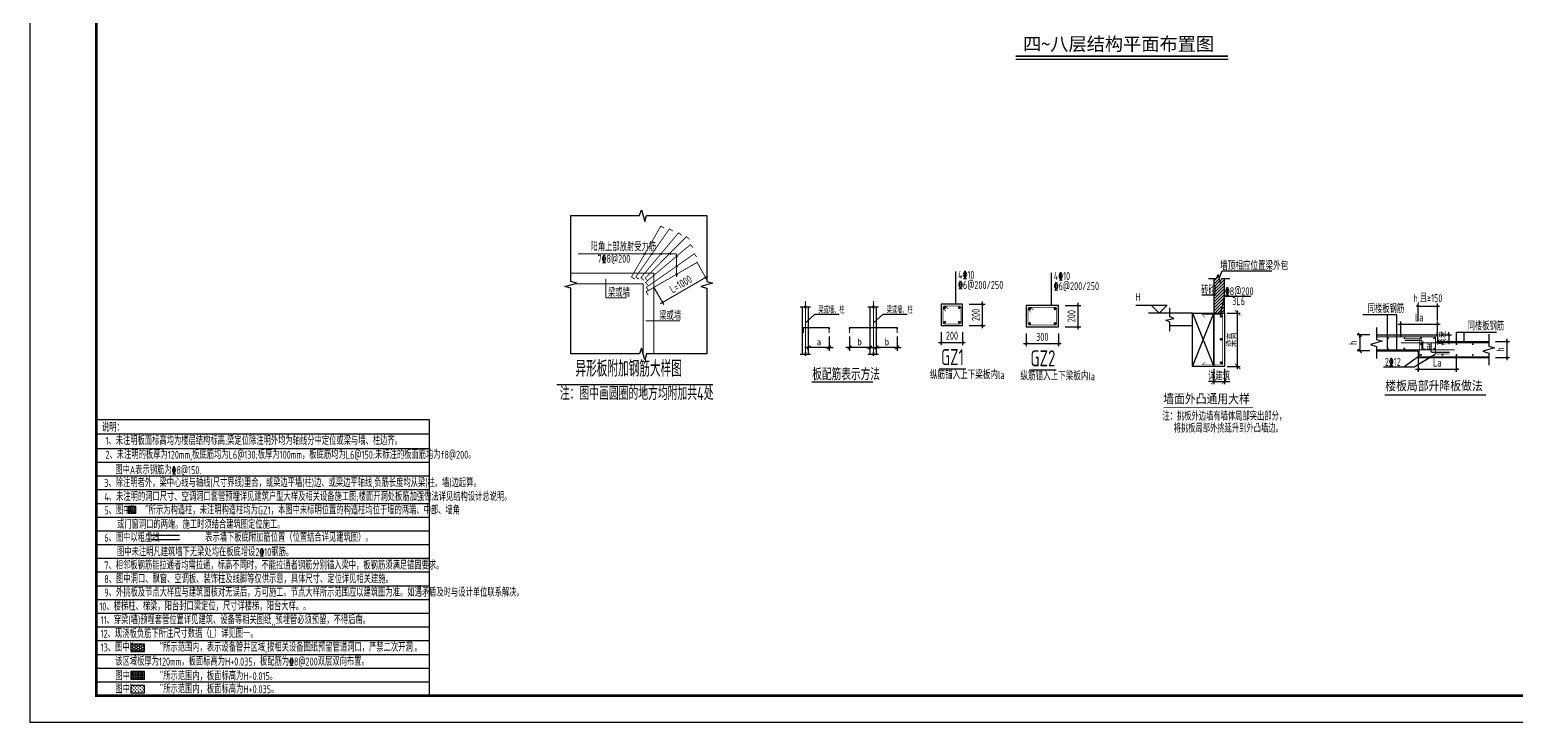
# Model space of a CAD drawing. Extents: x 826826 to 1642106, y -156213 to 399140.
# Drawn here: x 1269219 to 1324944, y 88819 to 114758 of the extents above; entities that cross this region are included whole.
import ezdxf
from ezdxf.enums import TextEntityAlignment as Align

# ---------------------------------------------------------------- set-up
doc = ezdxf.new("R2010")
doc.units = 0
doc.header["$LTSCALE"] = 1000
doc.linetypes.add('DASH', pattern=[0.35, 0.25, -0.1])
doc.linetypes.add('DOTE', pattern=[2.42, 2, -0.2, 0.02, -0.2])
doc.layers.get('0').update_dxf_attribs({"linetype": 'CONTINUOUS'})
doc.layers.get('DEFPOINTS').update_dxf_attribs({"linetype": 'CONTINUOUS'})
for name, color, linetype, lineweight in [('+公共字体', 7, 'CONTINUOUS', 20), ('+图名', 243, 'CONTINUOUS', 20), ('+混凝土墙', 3, 'CONTINUOUS', 20), ('DOTE', 251, 'DOTE', 9), ('Z-详图标注', 3, 'CONTINUOUS', 18), ('查找字符', 1, 'CONTINUOUS', 18)]:
    doc.layers.add(name, color=color, linetype=linetype, lineweight=lineweight)
for name, color, linetype in [('-TK', 7, 'CONTINUOUS'), ('DIM', 2, 'CONTINUOUS'), ('FLOOR_UP_REIN', 13, 'CONTINUOUS'), ('GJ', 5, 'CONTINUOUS'), ('LINK', 6, 'CONTINUOUS'), ('OUTLINE', 2, 'CONTINUOUS'), ('REIN', 6, 'CONTINUOUS'), ('S-B板填充', 251, 'CONTINUOUS'), ('S-DETLCW-LINE1-pdx', 7, 'CONTINUOUS'), ('S-DETLCW-TEXT', 7, 'CONTINUOUS'), ('S-DETLS-HATCH', 251, 'CONTINUOUS'), ('S-DETLS-TEXT', 7, 'CONTINUOUS'), ('S-X详图实线', 4, 'CONTINUOUS'), ('S-X详图标注', 3, 'CONTINUOUS'), ('S-X详图钢筋', 6, 'CONTINUOUS'), ('S-大样-砼线', 7, 'CONTINUOUS'), ('S-引出线', 40, 'CONTINUOUS'), ('S-文字', 7, 'CONTINUOUS'), ('S-板正筋', 2, 'CONTINUOUS'), ('S-构造柱', 212, 'CONTINUOUS'), ('S-表格线', 54, 'CONTINUOUS'), ('S-降板填充', 75, 'CONTINUOUS'), ('TEXT', 2, 'CONTINUOUS'), ('THIN', 7, 'CONTINUOUS'), ('大样线', 40, 'CONTINUOUS'), ('悬梁', 4, 'CONTINUOUS'), ('空调洞口标注', 130, 'CONTINUOUS'), ('说明文字', 7, 'CONTINUOUS')]:
    doc.layers.add(name, color=color, linetype=linetype)
doc.styles.add('-宋体', font='', dxfattribs={"width": 0.7, "height": 300, "bigfont": '宋体.TTF'})
doc.styles.add('10', font='', dxfattribs={"width": 0.7, "height": 300})
doc.styles.add('BW_Rein', font='Tssdeng.shx', dxfattribs={"width": 0.7, "bigfont": 'hztxt.shx'})
doc.styles.add('hzst', font='', dxfattribs={"width": 0.7})
doc.styles.add('TSSD_DIMENSION', font='Tssdeng.shx', dxfattribs={"width": 0.7, "bigfont": 'tssdchn.shx'})
doc.styles.add('TSSD_Label', font='Tssdeng.shx', dxfattribs={"width": 0.7, "bigfont": 'hztxt.shx'})
doc.styles.add('TSSD_Norm', font='Tssdeng.shx', dxfattribs={"bigfont": 'tssdchn.shx'})
doc.styles.add('TSSD_REIN', font='tssdeng.shx', dxfattribs={"width": 0.7, "height": 300, "bigfont": 'tssdchn.shx'})
doc.styles.get('-宋体').set_extended_font_data('SimSun')
doc.styles.get('10').set_extended_font_data('SimSun')
doc.styles.get('hzst').set_extended_font_data('SimSun')
doc.dimstyles.new('25-100', dxfattribs={"dimscale": 100, "dimtxt": 3, "dimasz": 2, "dimexe": 1, "dimexo": 1, "dimgap": 0.5, "dimtad": 1, "dimdec": 0, "dimlfac": 0.25, "dimdsep": 46, "dimtxsty": 'TSSD_REIN', "dimblk1": 'ARCHTICK', "dimblk2": 'ARCHTICK', "dimsah": 1, "dimcen": 2.5, "dimdle": 1, "dimclrd": 256, "dimclre": 256, "dimclrt": 7, "dimadec": 0, "dimazin": 0, "dimtfac": 1, "dimtdec": 0, "dimtix": 1, "dimtmove": 2, "dimatfit": 3, "dimldrblk": 'ARCHTICK', "dimfxl": 0, "dimtolj": 1, "dimtzin": 0, "dimlwd": -1, "dimlwe": -1, "dimarcsym": 0})
doc.dimstyles.new('TSSD_100_100$0', dxfattribs={"dimtxt": 300, "dimasz": 80, "dimexe": 100, "dimexo": 250, "dimgap": 100, "dimtad": 1, "dimdec": 0, "dimzin": 0, "dimdsep": 46, "dimtxsty": 'TSSD_DIMENSION', "dimblk": 'ARCHTICK', "dimcen": 0, "dimdle": 100, "dimclrd": 3, "dimclre": 3, "dimclrt": 7, "dimadec": 0, "dimazin": 0, "dimtfac": 1, "dimtdec": 0, "dimtix": 1, "dimtmove": 2, "dimatfit": 3, "dimldrblk": 'ARCHTICK', "dimfxl": 0, "dimtolj": 1, "dimtzin": 0, "dimarcsym": 0})
doc.dimstyles.new('TSSD_20_100', dxfattribs={"dimtxt": 300, "dimasz": 100, "dimexe": 100, "dimexo": 250, "dimgap": 100, "dimtad": 1, "dimdec": 0, "dimlfac": 0.2, "dimzin": 0, "dimdsep": 46, "dimtxsty": 'TSSD_DIMENSION', "dimblk": 'ARCHTICK', "dimcen": 0, "dimdle": 100, "dimclrt": 7, "dimadec": 0, "dimazin": 0, "dimtfac": 1, "dimtdec": 0, "dimtix": 1, "dimtmove": 2, "dimatfit": 3, "dimldrblk": 'ARCHTICK', "dimfxl": 0, "dimtolj": 1, "dimtzin": 0, "dimarcsym": 0})
doc.dimstyles.new('TSSD_25_100', dxfattribs={"dimtxt": 300, "dimasz": 100, "dimexe": 100, "dimexo": 250, "dimgap": 100, "dimtad": 1, "dimdec": 0, "dimlfac": 0.25, "dimzin": 0, "dimdsep": 46, "dimtxsty": 'TSSD_DIMENSION', "dimblk": 'ARCHTICK', "dimcen": 0, "dimdle": 100, "dimclrt": 7, "dimadec": 0, "dimazin": 0, "dimtfac": 1, "dimtdec": 0, "dimtix": 1, "dimtmove": 2, "dimatfit": 3, "dimldrblk": 'ARCHTICK', "dimfxl": 0, "dimtolj": 1, "dimtzin": 0, "dimarcsym": 0})

# ---------------------------------------------------------------- blocks, each defined once
blk = doc.blocks.new('_DIMX')
blk.add_line((-150, 0), (150, 0))
at = {"const_width": 50}
blk.add_lwpolyline([(-70, -70), (70, 70)], dxfattribs=at)
blk = doc.blocks.new('A$C1DDD5A89')
at = {"color": 6, "const_width": 50}
blk.add_lwpolyline([(439, 25), (2741, 25)], dxfattribs=at)
at = {"layer": 'DOTE', "color": 8, "linetype": 'DOTE'}
for p, q in [((202, 3054), (202, 888)), ((2750, 3054), (2750, 888))]:
    blk.add_line(p, q, dxfattribs=at)
at = {"layer": 'GJ'}
blk.add_point((1858, 2022), dxfattribs=at)
at = {"layer": 'REIN', "color": 1, "const_width": 40}
for points in [[(129, 1860), (129, 2059), (1095, 2059), (1095, 1860)], [(1858, 1860), (1858, 2059), (3643, 2059), (3643, 1860)]]:
    blk.add_lwpolyline(points, dxfattribs=at)
at = {"layer": '大样线'}
for p, q in [((0, 2837), (188, 2837)), ((81, 2837), (81, 1066)), ((188, 2837), (202, 2909)), ((202, 2909), (202, 2778)), ((202, 2778), (217, 2837)), ((217, 2837), (395, 2837)), ((2548, 2837), (2736, 2837)), ((2736, 2837), (2751, 2909)), ((2751, 2909), (2751, 2778)), ((2751, 2778), (2766, 2837)), ((2766, 2837), (2943, 2837)), ((202, 2247), (556, 2571)), ((556, 2571), (1467, 2571)), ((2758, 2247), (3112, 2571)), ((3112, 2571), (4023, 2571)), ((188, 1066), (202, 1138)), ((202, 1138), (202, 1006)), ((2736, 1066), (2751, 1138)), ((2751, 1138), (2751, 1006)), ((0, 1066), (188, 1066)), ((202, 1006), (217, 1066)), ((217, 1066), (395, 1066)), ((2548, 1066), (2736, 1066)), ((2751, 1006), (2766, 1066)), ((2766, 1066), (2943, 1066))]:
    blk.add_line(p, q, dxfattribs=at)
at = {"layer": '大样线', "linetype": 'ByBlock'}
for p, q in [((323, 1066), (323, 2837)), ((2630, 1066), (2630, 2837)), ((2871, 1066), (2871, 2837))]:
    blk.add_line(p, q, dxfattribs=at)
at = {"layer": '大样线', "color": 0, "linetype": 'ByBlock'}
for p in [(323, 2022), (1095, 2022), (2630, 2022), (2871, 2022), (3643, 2022), (202, 1319)]:
    blk.add_point(p, dxfattribs=at)
at = {"layer": '空调洞口标注'}
for p, q in [((1095, 1732), (1095, 1190)), ((1858, 1732), (1858, 1190)), ((3643, 1732), (3643, 1190)), ((1094, 1319), (203, 1319)), ((2629, 1319), (1859, 1319)), ((3642, 1319), (2872, 1319))]:
    blk.add_line(p, q, dxfattribs=at)
blk.add_point((1858, 1319), dxfattribs=at)
at = {"layer": '空调洞口标注', "color": 0, "linetype": 'ByBlock'}
blk.add_point((2871, 1319), dxfattribs=at)
at = {"layer": '空调洞口标注', "xscale": 0.9649999998509884, "yscale": 0.9649999998509884, "zscale": 0.965, "rotation": 180}
for p in [(323, 1319), (1858, 1319)]:
    blk.add_blockref('_DIMX', p, dxfattribs=at)
at = {"layer": '空调洞口标注', "xscale": 0.9649999998509884, "yscale": 0.9649999998509884, "zscale": 0.965}
for p in [(1095, 1319), (2630, 1319), (2872, 1319), (3643, 1319)]:
    blk.add_blockref('_DIMX', p, dxfattribs=at)
at = {"layer": '空调洞口标注', "style": '10'}
for s, p in [('a', (709, 1523)), ('b', (2231, 1523)), ('b', (3257, 1523))]:
    blk.add_text(s, height=250, dxfattribs=at).set_placement(p, align=Align.MIDDLE_CENTER)
at = {"layer": '说明文字'}
for s, height, style, width, p in [('梁或墙、柱', 250, 'TSSD_REIN', 0.6, (693, 2596)), ('梁或墙、柱', 250, 'TSSD_REIN', 0.6, (3249, 2596)), ('板配筋表示方法', 450, 'TSSD_DIMENSION', 0.7, (459, 91))]:
    blk.add_text(s, height=height, dxfattribs=dict(at, style=style, width=width)).set_placement(p)
blk = doc.blocks.new('_ArchTick')
at = {"color": 0, "linetype": 'ByBlock', "const_width": 0.15}
blk.add_lwpolyline([(-0.5, -0.5), (0.5, 0.5)], dxfattribs=at)
blk = doc.blocks.new('*D24')
at = {"layer": 'DEFPOINTS', "color": 0}
for p in [(15039, 226788), (15039, 226538), (15580, 226538)]:
    blk.add_point(p, dxfattribs=at)
at = {"layer": 'S-X详图标注', "color": 0, "lineweight": -2}
for p, q in [((15580, 226788), (15580, 226888)), ((15289, 226788), (15680, 226788)), ((15289, 226538), (15680, 226538)), ((15580, 226788), (15580, 226538)), ((15580, 226538), (15580, 226438))]:
    blk.add_line(p, q, dxfattribs=at)
at = {"layer": 'S-X详图标注', "color": 0, "lineweight": -2, "xscale": 100, "yscale": 100, "zscale": 100}
for p, rotation in [((15580, 226788), 270), ((15580, 226538), 90)]:
    blk.add_blockref('_ArchTick', p, dxfattribs=dict(at, rotation=rotation))
at = {"layer": 'S-X详图标注', "color": 7, "insert": (15330, 226663), "char_height": 300, "attachment_point": 5, "rotation": 90, "style": 'TSSD_DIMENSION'}
blk.add_mtext('\\A1;高差', dxfattribs=at)
blk = doc.blocks.new('ArchTick')
at = {"color": 0, "linetype": 'ByBlock', "lineweight": -2, "const_width": 0.075}
blk.add_lwpolyline([(-0.25, -0.25), (0.25, 0.25)], dxfattribs=at)
blk = doc.blocks.new('_tsdbk')
blk.add_line((-1, 0), (0, 0))
at = {"const_width": 0.5}
blk.add_lwpolyline([(-0.7, -0.7), (0.7, 0.7)], dxfattribs=at)
blk = doc.blocks.new('*D25')
at = {"layer": 'DEFPOINTS', "color": 0}
for p in [(12868, 226788), (12244, 226188), (12868, 226188)]:
    blk.add_point(p, dxfattribs=at)
at = {"layer": 'S-X详图标注', "color": 0, "lineweight": -2}
for p, q in [((12618, 226788), (12144, 226788)), ((12244, 226688), (12244, 226288)), ((12618, 226188), (12144, 226188))]:
    blk.add_line(p, q, dxfattribs=at)
at = {"layer": 'S-X详图标注', "color": 0, "lineweight": -2, "xscale": 100, "yscale": 100, "zscale": 100}
for p, rotation in [((12244, 226788), 90), ((12244, 226188), 270)]:
    blk.add_blockref('_tsdbk', p, dxfattribs=dict(at, rotation=rotation))
at = {"layer": 'S-X详图标注', "color": 7, "insert": (11994, 226488), "char_height": 300, "attachment_point": 5, "rotation": 90, "style": 'TSSD_DIMENSION'}
blk.add_mtext('\\A1;h', dxfattribs=at)
blk = doc.blocks.new('*D26')
at = {"layer": 'DEFPOINTS', "color": 0}
for p in [(17083, 226538), (17083, 225938), (17763, 225938)]:
    blk.add_point(p, dxfattribs=at)
at = {"layer": 'S-X详图标注', "color": 0, "lineweight": -2}
for p, q in [((17333, 226538), (17863, 226538)), ((17763, 226638), (17763, 225838)), ((17333, 225938), (17863, 225938))]:
    blk.add_line(p, q, dxfattribs=at)
at = {"layer": 'S-X详图标注', "color": 0, "lineweight": -2, "xscale": 100, "yscale": 100, "zscale": 100}
for p, rotation in [((17763, 226538), 90), ((17763, 225938), 270)]:
    blk.add_blockref('_ArchTick', p, dxfattribs=dict(at, rotation=rotation))
at = {"layer": 'S-X详图标注', "color": 7, "insert": (17513, 226238), "char_height": 300, "attachment_point": 5, "rotation": 90, "style": 'TSSD_DIMENSION'}
blk.add_mtext('\\A1;h', dxfattribs=at)
blk = doc.blocks.new('*D27')
at = {"layer": 'DEFPOINTS', "color": 0}
for p in [(15159, 227867), (14439, 227080), (15159, 227080)]:
    blk.add_point(p, dxfattribs=at)
at = {"layer": 'S-X详图标注', "color": 3, "lineweight": -2}
for p, q in [((14439, 227330), (14439, 227967)), ((15159, 227330), (15159, 227967)), ((14439, 227867), (14359, 227867)), ((14439, 227867), (15159, 227867)), ((15159, 227867), (15239, 227867))]:
    blk.add_line(p, q, dxfattribs=at)
at = {"layer": 'S-X详图标注', "color": 3, "lineweight": -2, "xscale": 80, "yscale": 80, "zscale": 80}
blk.add_blockref('_ArchTick', (14439, 227867), dxfattribs=at)
at = {"layer": 'S-X详图标注', "color": 3, "lineweight": -2, "xscale": 80, "yscale": 80, "zscale": 80, "rotation": 180}
blk.add_blockref('_ArchTick', (15159, 227867), dxfattribs=at)
at = {"layer": 'S-X详图标注', "color": 7, "insert": (14799, 228128), "char_height": 300, "attachment_point": 5, "style": 'TSSD_DIMENSION'}
blk.add_mtext('\\A1;h,且≥150', dxfattribs=at)
blk = doc.blocks.new('*D28')
at = {"layer": 'DEFPOINTS', "color": 0}
for p in [(15159, 227192), (13789, 226489), (15159, 226489)]:
    blk.add_point(p, dxfattribs=at)
at = {"layer": 'S-X详图标注', "color": 0, "lineweight": -2}
for p, q in [((13689, 227192), (15259, 227192)), ((13789, 226739), (13789, 227292)), ((15159, 226739), (15159, 227292))]:
    blk.add_line(p, q, dxfattribs=at)
at = {"layer": 'S-X详图标注', "color": 0, "lineweight": -2, "xscale": 100, "yscale": 100, "zscale": 100, "rotation": 180}
blk.add_blockref('_ArchTick', (13789, 227192), dxfattribs=at)
at = {"layer": 'S-X详图标注', "color": 0, "lineweight": -2, "xscale": 100, "yscale": 100, "zscale": 100}
blk.add_blockref('_ArchTick', (15159, 227192), dxfattribs=at)
at = {"layer": 'S-X详图标注', "color": 7, "insert": (14474, 227442), "char_height": 300, "attachment_point": 5, "style": 'TSSD_DIMENSION'}
blk.add_mtext('\\A1;La', dxfattribs=at)
blk = doc.blocks.new('*D29')
at = {"layer": 'DEFPOINTS', "color": 0}
for p in [(15861, 226306), (14439, 226188), (15861, 225502)]:
    blk.add_point(p, dxfattribs=at)
at = {"layer": 'S-X详图标注', "color": 0, "lineweight": -2}
for p, q in [((14439, 225938), (14439, 225402)), ((15861, 226056), (15861, 225402)), ((14339, 225502), (15961, 225502))]:
    blk.add_line(p, q, dxfattribs=at)
at = {"layer": 'S-X详图标注', "color": 0, "lineweight": -2, "xscale": 100, "yscale": 100, "zscale": 100, "rotation": 180}
blk.add_blockref('_ArchTick', (14439, 225502), dxfattribs=at)
at = {"layer": 'S-X详图标注', "color": 0, "lineweight": -2, "xscale": 100, "yscale": 100, "zscale": 100}
blk.add_blockref('_ArchTick', (15861, 225502), dxfattribs=at)
at = {"layer": 'S-X详图标注', "color": 7, "insert": (15150, 225752), "char_height": 300, "attachment_point": 5, "style": 'TSSD_DIMENSION'}
blk.add_mtext('\\A1;La', dxfattribs=at)
blk = doc.blocks.new('*D31')
at = {"layer": 'DEFPOINTS', "color": 0}
for p in [(30394, 226071), (30794, 226071), (30794, 225492)]:
    blk.add_point(p, dxfattribs=at)
at = {"layer": 'S-X详图标注'}
for p, q in [((30394, 225971), (30394, 225392)), ((30794, 225971), (30794, 225392)), ((30394, 225492), (30194, 225492)), ((30394, 225492), (30794, 225492)), ((30794, 225492), (30994, 225492))]:
    blk.add_line(p, q, dxfattribs=at)
at = {"layer": 'S-X详图标注', "xscale": 200, "yscale": 200, "zscale": 200}
blk.add_blockref('_ArchTick', (30394, 225492), dxfattribs=at)
at = {"layer": 'S-X详图标注', "xscale": 200, "yscale": 200, "zscale": 200, "rotation": 180}
blk.add_blockref('_ArchTick', (30794, 225492), dxfattribs=at)
at = {"layer": 'S-X详图标注', "color": 7, "insert": (30594, 225692), "char_height": 300, "attachment_point": 5, "style": 'TSSD_REIN'}
blk.add_mtext('\\A1;详建筑', dxfattribs=at)
blk = doc.blocks.new('*D32')
at = {"layer": 'DEFPOINTS', "color": 0}
for p in [(30794, 228060), (31291, 228060), (30794, 226060)]:
    blk.add_point(p, dxfattribs=at)
at = {"layer": 'S-X详图标注'}
for p, q in [((30894, 228060), (31391, 228060)), ((31291, 225960), (31291, 228160)), ((30894, 226060), (31391, 226060))]:
    blk.add_line(p, q, dxfattribs=at)
at = {"layer": 'S-X详图标注', "xscale": 200, "yscale": 200, "zscale": 200}
for p, rotation in [((31291, 228060), 90), ((31291, 226060), 270)]:
    blk.add_blockref('_ArchTick', p, dxfattribs=dict(at, rotation=rotation))
at = {"layer": 'S-X详图标注', "color": 7, "insert": (31091, 227060), "char_height": 300, "attachment_point": 5, "rotation": 90, "style": 'TSSD_REIN'}
blk.add_mtext('\\A1;梁高', dxfattribs=at)
blk = doc.blocks.new('*D853')
at = {"layer": 'DEFPOINTS', "color": 0}
for p in [(1304191, 104476), (1304933, 104476), (1304191, 103676)]:
    blk.add_point(p, dxfattribs=at)
at = {"layer": 'DIM', "color": 0, "lineweight": -2}
for p, q in [((1304441, 104476), (1305033, 104476)), ((1304933, 103576), (1304933, 104576)), ((1304441, 103676), (1305033, 103676))]:
    blk.add_line(p, q, dxfattribs=at)
at = {"layer": 'DIM', "color": 0, "lineweight": -2, "xscale": 100, "yscale": 100, "zscale": 100}
for p, rotation in [((1304933, 104476), 90), ((1304933, 103676), 270)]:
    blk.add_blockref('_ArchTick', p, dxfattribs=dict(at, rotation=rotation))
at = {"layer": 'DIM', "color": 7, "insert": (1304683, 104076), "char_height": 300, "attachment_point": 5, "rotation": 90, "style": 'TSSD_DIMENSION'}
blk.add_mtext('\\A1;200', dxfattribs=at)
blk = doc.blocks.new('*D854')
at = {"layer": 'DEFPOINTS', "color": 0}
for p in [(1303391, 103676), (1304191, 103676), (1304191, 103049)]:
    blk.add_point(p, dxfattribs=at)
at = {"layer": 'DIM', "color": 0, "lineweight": -2}
for p, q in [((1303391, 103426), (1303391, 102949)), ((1304191, 103426), (1304191, 102949)), ((1303291, 103049), (1304291, 103049))]:
    blk.add_line(p, q, dxfattribs=at)
at = {"layer": 'DIM', "color": 0, "lineweight": -2, "xscale": 100, "yscale": 100, "zscale": 100, "rotation": 180}
blk.add_blockref('_ArchTick', (1303391, 103049), dxfattribs=at)
at = {"layer": 'DIM', "color": 0, "lineweight": -2, "xscale": 100, "yscale": 100, "zscale": 100}
blk.add_blockref('_ArchTick', (1304191, 103049), dxfattribs=at)
at = {"layer": 'DIM', "color": 7, "insert": (1303791, 103299), "char_height": 300, "attachment_point": 5, "style": 'TSSD_DIMENSION'}
blk.add_mtext('\\A1;200', dxfattribs=at)
blk = doc.blocks.new('*D2472')
at = {"layer": 'DEFPOINTS', "color": 0}
for p in [(5060, 9464), (3444, 8530), (5522, 8664)]:
    blk.add_point(p, dxfattribs=at)
at = {"layer": 'DIM', "color": 3, "lineweight": -2}
for p, q in [((5185, 9247), (5572, 8577)), ((3819, 7680), (5609, 8714)), ((3569, 8314), (3956, 7644))]:
    blk.add_line(p, q, dxfattribs=at)
at = {"layer": 'DIM', "color": 3, "lineweight": -2, "xscale": 80, "yscale": 80, "zscale": 80}
for p, rotation in [((5522, 8664), 29.99999999994698), ((3906, 7730), 209.999999999947)]:
    blk.add_blockref('_ArchTick', p, dxfattribs=dict(at, rotation=rotation))
at = {"layer": 'DIM', "color": 7, "insert": (4589, 8413), "char_height": 300, "attachment_point": 5, "rotation": 30, "style": 'TSSD_DIMENSION'}
blk.add_mtext('\\A1;L=1000', dxfattribs=at)
blk = doc.blocks.new('*D1116')
at = {"layer": 'DEFPOINTS', "color": 0}
for p in [(1307778, 104430), (1308520, 104430), (1307778, 103630)]:
    blk.add_point(p, dxfattribs=at)
at = {"layer": 'DIM', "color": 0, "lineweight": -2}
for p, q in [((1308028, 104430), (1308620, 104430)), ((1308520, 103530), (1308520, 104530)), ((1308028, 103630), (1308620, 103630))]:
    blk.add_line(p, q, dxfattribs=at)
at = {"layer": 'DIM', "color": 0, "lineweight": -2, "xscale": 100, "yscale": 100, "zscale": 100}
for p, rotation in [((1308520, 104430), 90), ((1308520, 103630), 270)]:
    blk.add_blockref('_ArchTick', p, dxfattribs=dict(at, rotation=rotation))
at = {"layer": 'DIM', "color": 7, "insert": (1308270, 104030), "char_height": 300, "attachment_point": 5, "rotation": 90, "style": 'TSSD_DIMENSION'}
blk.add_mtext('\\A1;200', dxfattribs=at)
blk = doc.blocks.new('*D1117')
at = {"layer": 'DEFPOINTS', "color": 0}
for p in [(1306578, 103630), (1307778, 103630), (1307778, 103003)]:
    blk.add_point(p, dxfattribs=at)
at = {"layer": 'DIM', "color": 0, "lineweight": -2}
for p, q in [((1306578, 103380), (1306578, 102903)), ((1307778, 103380), (1307778, 102903)), ((1306478, 103003), (1307878, 103003))]:
    blk.add_line(p, q, dxfattribs=at)
at = {"layer": 'DIM', "color": 0, "lineweight": -2, "xscale": 100, "yscale": 100, "zscale": 100, "rotation": 180}
blk.add_blockref('_ArchTick', (1306578, 103003), dxfattribs=at)
at = {"layer": 'DIM', "color": 0, "lineweight": -2, "xscale": 100, "yscale": 100, "zscale": 100}
blk.add_blockref('_ArchTick', (1307778, 103003), dxfattribs=at)
at = {"layer": 'DIM', "color": 7, "insert": (1307178, 103253), "char_height": 300, "attachment_point": 5, "style": 'TSSD_DIMENSION'}
blk.add_mtext('\\A1;300', dxfattribs=at)
blk = doc.blocks.new('A1')
blk.add_lwpolyline([(0, 59400), (0, 0), (84100, 0), (84100, 59400)], close=True)
at = {"const_width": 100}
blk.add_lwpolyline([(2500, 58400), (2500, 1000), (83100, 1000), (83100, 58400)], close=True, dxfattribs=at)
blk = doc.blocks.new('20210306.16463091')
at = {"layer": 'S-DETLS-TEXT', "const_width": 50}
blk.add_lwpolyline([(1330.2, 0), (5133.9, 0)], dxfattribs=at)
at = {"layer": 'S-X详图实线', "linetype": 'ByBlock'}
for points in [[(1023.9, 2251.8), (3314.8, 2251.8), (3314.8, 2001.8), (5238.7, 2001.8)], [(1023.9, 1651.8), (2594.8, 1651.8), (2594.8, 1401.8), (5238.7, 1401.8)]]:
    blk.add_lwpolyline(points, dxfattribs=at)
at = {"layer": 'S-X详图标注', "linetype": 'ByBlock'}
for points in [[(1786.5, 1689.3), (1786.5, 2997.1), (520.6, 2997.1)], [(1442.5, 1753.1), (1442.5, 2997.1), (676.7, 2997.1)], [(4027.7, 1919.3), (4027.7, 2357.9), (5495.2, 2357.9)], [(4310.8, 1952.4), (4310.8, 2357.9), (5529.3, 2357.9)], [(3208.2, 1502.9), (2435.2, 1044.4), (1285.7, 1044.4)], [(2696.3, 1501.8), (2050.4, 1044.4)]]:
    blk.add_lwpolyline(points, dxfattribs=at)
at = {"layer": 'S-X详图标注'}
for points in [[(2094.8, 2053), (2684.6, 2053, -0.4142136), (2734.6, 2003), (2734.6, 1689.3)], [(3059.9, 1964.4), (3059.9, 1656.2, 0.4142136), (3109.9, 1606.2), (3763.5, 1606.2)]]:
    blk.add_lwpolyline(points, format="xyb", dxfattribs=at)
at = {"layer": 'S-X详图钢筋', "linetype": 'ByBlock', "const_width": 30}
for points in [[(1023.9, 2178.2), (3241, 2178.2), (3241, 1531.8), (3756, 1531.8)], [(1023.9, 1689.3), (3962.9, 1689.3)], [(1944.7, 1952.4), (5238.7, 1952.4)], [(5238.7, 1451), (2646.3, 1451), (2646.3, 2110.6), (2118.4, 2110.6)]]:
    blk.add_lwpolyline(points, dxfattribs=at)
at = {"layer": 'S-X详图钢筋', "const_width": 35}
for points in [[(1435.6, 1739.2, 1), (1470.6, 1739.2, 1)], [(1441.9, 2125.6, 1), (1476.9, 2125.6, 1)], [(2055.9, 1741.1, 1), (2090.9, 1741.1, 1)], [(2062.1, 2127.5, 1), (2097.1, 2127.5, 1)], [(2679.7, 2127.5, 1), (2714.7, 2127.5, 1)], [(2680.4, 1901.9, 1), (2715.4, 1901.9, 1)], [(3171.7, 2126, 1), (3206.7, 2126, 1)], [(3173.8, 1739.3, 1), (3208.8, 1739.3, 1)], [(3488, 1901.8, 1), (3523, 1901.8, 1)], [(4010.2, 1901.8, 1), (4045.2, 1901.8, 1)], [(4621.3, 1901.8, 1), (4656.3, 1901.8, 1)], [(2680.7, 1501.8, 1), (2715.7, 1501.8, 1)], [(3173.2, 1502.9, 1), (3208.2, 1502.9, 1)], [(3488.2, 1500.8, 1), (3523.2, 1500.8, 1)], [(4010.4, 1500.8, 1), (4045.4, 1500.8, 1)], [(4621.5, 1500.8, 1), (4656.5, 1500.8, 1)]]:
    blk.add_lwpolyline(points, format="xyb", close=True, dxfattribs=at)
at = {"layer": 'THIN'}
for points in [[(1023.9, 2531.8), (1023.9, 2081.8), (1243.9, 2011.8), (803.9, 1891.8), (1023.9, 1821.8), (1023.9, 1371.8)], [(5238.7, 2281.8), (5238.7, 1831.8), (5458.7, 1761.8), (5018.7, 1641.8), (5238.7, 1571.8), (5238.7, 1121.8)]]:
    blk.add_lwpolyline(points, dxfattribs=at)
at = {"layer": 'S-DETLCW-TEXT', "style": 'hzst', "width": 0.85}
blk.add_text('楼板局部升降板做法', height=350, dxfattribs=at).set_placement((1357.9, 173.9))
at = {"layer": 'S-X详图标注', "color": 7, "insert": (2898.8, 1855.6), "char_height": 300, "attachment_point": 5, "style": 'TSSD_REIN'}
blk.add_mtext('\\A1;La', dxfattribs=at)
at = {"layer": 'TEXT', "style": 'TSSD_REIN', "width": 0.7}
for s, p in [('同楼板钢筋', (700.4, 3072.4)), ('同楼板钢筋', (4446.4, 2423.2)), ('2%%13212', (1341.1, 1090.9))]:
    blk.add_text(s, height=300, dxfattribs=at).set_placement(p)
at = {"layer": 'S-X详图标注'}
dim = blk.add_linear_dim(base=(3314.8, 3330), p1=(2594.8, 2543.3), p2=(3314.8, 2543.3), text='h,且≥150', dimstyle='TSSD_100_100$0', dxfattribs=at)
dim.commit()
dim.dimension.update_dxf_attribs({"geometry": '*D27', "text_midpoint": (2954.8, 3591.5), "insert": (-11844.2, -224536.6)})
for base, p1, p2, override, picture, middle in [((3314.8, 2655.7), (1944.7, 1952.4), (3314.8, 1952.4), {"dimasz": 100, "dimblk1": 'ArchTick', "dimblk2": 'ArchTick', "dimclrd": 0, "dimclre": 0}, '*D28', (2629.7, 2905.7)), ((4016.4, 965.4), (2594.8, 1651.8), (4016.4, 1769), {"dimtxt": 300, "dimasz": 100, "dimblk1": 'ArchTick', "dimblk2": 'ArchTick', "dimclrd": 0, "dimclre": 0}, '*D29', (3305.6, 1215.4))]:
    dim = blk.add_linear_dim(base=base, p1=p1, p2=p2, text='La', dimstyle='TSSD_100_100$0', override=override, dxfattribs=at)
    dim.commit()
    dim.dimension.update_dxf_attribs({"geometry": picture, "text_midpoint": middle, "insert": (-11844.2, -224536.6)})
dim = blk.add_linear_dim(base=(400, 1651.8), p1=(1023.9, 2251.8), p2=(1023.9, 1651.8), angle=90, text='h', dimstyle='TSSD_20_100', dxfattribs=at)
dim.commit()
dim.dimension.update_dxf_attribs({"geometry": '*D25', "text_midpoint": (150, 1951.8), "insert": (-11844.2, -224536.6)})
for base, p1, p2, text, picture, middle in [((3735.8, 2001.8), (3194.8, 2251.8), (3194.8, 2001.8), '高差', '*D24', (3485.8, 2126.8)), ((5919.1, 1401.8), (5238.7, 2001.8), (5238.7, 1401.8), 'h', '*D26', (5669.1, 1701.8))]:
    dim = blk.add_linear_dim(base=base, p1=p1, p2=p2, angle=90, text=text, dimstyle='TSSD_100_100$0', override={"dimtxt": 300, "dimasz": 100, "dimblk1": 'ArchTick', "dimblk2": 'ArchTick', "dimclrd": 0, "dimclre": 0}, dxfattribs=at)
    dim.commit()
    dim.dimension.update_dxf_attribs({"geometry": picture, "text_midpoint": middle, "insert": (-11844.2, -224536.6)})
blk = doc.blocks.new('20210306.16465652')
at = {"layer": 'S-DETLS-HATCH'}
h = blk.add_hatch(dxfattribs=at)
h.set_pattern_fill('ANSI31', color=256, scale=25)
h.set_pattern_definition([(45, (-250051.66, 573697.02), (-56.126601, 56.126601), [])])
h.paths.add_polyline_path([(3315.4, 5761.9), (3215.4, 5761.9), (3145.4, 5611.9), (3085.4, 5911.9), (3015.4, 5761.9), (2915.4, 5761.9), (2915.4, 4472.4), (3315.4, 4472.4)])
at = {"layer": 'S-DETLCW-LINE1-pdx'}
for points in [[(2715.4, 5761.9), (3015.4, 5761.9), (3085.4, 5911.9), (3145.4, 5611.9), (3215.4, 5761.9), (3515.4, 5761.9)], [(1268.2, 3792.4), (1268.2, 4132.4), (1118.2, 4202.4), (1418.2, 4262.4), (1268.2, 4332.4), (1268.2, 4672.4)]]:
    blk.add_lwpolyline(points, dxfattribs=at)
at = {"layer": 'S-DETLCW-TEXT', "const_width": 30}
blk.add_lwpolyline([(4388.8, 937.6), (1041.9, 937.6)], dxfattribs=at)
at = {"layer": 'S-DETLS-TEXT'}
blk.add_line((3009.8, 5139.7), (2467.6, 5139.7), dxfattribs=at)
for points in [[(3115.4, 5761.9), (3233, 6051.8), (5095.2, 6051.8)], [(3165.2, 4412.4), (3315.4, 5101.5), (4302.7, 5101.5)]]:
    blk.add_lwpolyline(points, dxfattribs=at)
at = {"layer": 'S-X详图实线'}
for p, q in [((2115.4, 4472.4), (1268.2, 4472.4)), ((2115.4, 4472.4), (2915.4, 2472.4)), ((2115.4, 2472.4), (2915.4, 4472.4)), ((2115.4, 3992.4), (1268.2, 3992.4))]:
    blk.add_line(p, q, dxfattribs=at)
blk.add_lwpolyline([(2915.4, 5761.9), (2915.4, 4472.4), (3315.4, 4472.4), (3315.4, 5761.9)], dxfattribs=at)
for points in [[(2115.4, 4472.4), (2915.4, 4472.4), (2915.4, 2472.4), (2115.4, 2472.4)], [(2915.4, 4472.4), (3315.4, 4472.4), (3315.4, 2472.4), (2915.4, 2472.4)]]:
    blk.add_lwpolyline(points, close=True, dxfattribs=at)
at = {"layer": 'S-X详图标注'}
blk.add_line((1268.2, 4472.4), (468.4, 4472.4), dxfattribs=at)
blk.add_lwpolyline([(0, 4772.4), (1168.3, 4772.4), (868.3, 4472.4), (568.3, 4772.4)], dxfattribs=at)
at = {"layer": 'S-X详图钢筋', "const_width": 20}
blk.add_lwpolyline([(2592.4, 4306.3), (2486.4, 4412.4), (3255.4, 4412.4), (3255.4, 2532.4), (2486.4, 2532.4), (2592.4, 2638.4)], dxfattribs=at)
at = {"layer": 'S-X详图钢筋', "const_width": 50}
for points in [[(3168.1, 4350.3, 1), (3218.1, 4350.3, 1)], [(3168.1, 3488.9, 1), (3218.1, 3488.9, 1)], [(3168.1, 2609.8, 1), (3218.1, 2609.8, 1)]]:
    blk.add_lwpolyline(points, format="xyb", close=True, dxfattribs=at)
at = {"layer": 'S-DETLCW-TEXT', "style": 'hzst', "width": 0.85}
blk.add_text('墙面外凸通用大样', height=350, dxfattribs=at).set_placement((1025.4, 1088.1))
at = {"layer": 'S-DETLS-TEXT', "width": 0.7}
for s, style, p in [('墙顶相应位置梁外包', 'BW_Rein', (3158.9, 6088.4)), ('砖砌', 'BW_Rein', (2442.3, 5176.3)), ('%%1328@200', 'BW_Rein', (3336.9, 5138.1)), ('3L6', 'BW_Rein', (3608.6, 4766)), ('注：挑板外边墙有墙体局部突出部分，', 'TSSD_REIN', (991.5, 450)), ('将挑板局部外挑延升到外凸墙边。', 'TSSD_REIN', (1414.1, 0))]:
    blk.add_text(s, height=300, dxfattribs=dict(at, style=style)).set_placement(p)
at = {"layer": 'S-DETLS-TEXT', "style": 'TSSD_REIN', "width": 0.75}
blk.add_text('H', height=300, dxfattribs=at).set_placement((181.3, 4832.5), align=Align.BOTTOM_RIGHT)
at = {"layer": 'S-X详图标注'}
for p1, p2, distance, text, picture, middle in [((3315.4, 2472.4), (3315.4, 4472.4), -496.7, '梁高', '*D32', (3612.1, 3472.4)), ((2915.4, 2483.6), (3315.4, 2483.6), -579.2, '详建筑', '*D31', (3115.4, 2104.4))]:
    dim = blk.add_aligned_dim(p1=p1, p2=p2, distance=distance, text=text, dimstyle='25-100', dxfattribs=at)
    dim.commit()
    dim.dimension.update_dxf_attribs({"geometry": picture, "text_midpoint": middle, "insert": (-27478.5, -223587.5)})
blk = doc.blocks.new('A$C3D802B83')
at = {"layer": '+公共字体', "linetype": 'Continuous'}
for p, q in [((744, 9550.9), (4432.1, 9550.9)), ((4432.1, 8687.9), (4432.1, 9550.9)), ((1781.2, 8604.3), (1781.2, 7908.1)), ((1781.2, 7900.1), (2555.9, 7900.1)), ((3278.8, 7035.6), (4551.4, 7035.6))]:
    blk.add_line(p, q, dxfattribs=at)
at = {"layer": '+图名', "linetype": 'Continuous', "const_width": 50}
blk.add_lwpolyline([(-63, 4643.9), (5800.4, 4643.9)], dxfattribs=at)
at = {"layer": '+混凝土墙', "linetype": 'Continuous'}
for p, q in [((468.2, 8822.4), (3581.4, 8822.4)), ((597.3, 8422.4), (3181.4, 8422.4)), ((3181.4, 8422.4), (3181.4, 5796.4)), ((3581.4, 8822.4), (3581.4, 5796.4))]:
    blk.add_line(p, q, dxfattribs=at)
at = {"layer": 'FLOOR_UP_REIN', "const_width": 30}
for points in [[(3970.2, 10507.9), (3840.3, 10582.9), (2739.8, 8676.9), (2869.7, 8601.9)], [(4289.1, 10397.8), (4166.2, 10483.8), (2903.8, 8681), (3026.7, 8594.9)], [(4622.7, 10240.4), (4507.8, 10336.8), (3093.1, 8650.8), (3208, 8554.4)], [(4914.2, 10087.1), (4808.2, 10193.1), (3251.9, 8636.8), (3358, 8530.8)], [(5048.3, 9777.8), (4951.8, 9892.7), (3265.9, 8478), (3362.3, 8363.1)], [(5184.9, 9428.3), (5098.9, 9551.1), (3296, 8288.8), (3382.1, 8165.9)], [(5273, 9095.3), (5198, 9225.2), (3292, 8124.8), (3367, 7994.9)]]:
    blk.add_lwpolyline(points, dxfattribs=at)
at = {"layer": 'THIN'}
blk.add_lwpolyline([(5562.2, 5796.4), (3306.7, 5796.4), (3236.7, 5576.4), (3116.7, 6016.4), (3046.7, 5796.4), (468.2, 5796.4), (468.2, 8257.2), (248.2, 8327.2), (688.2, 8447.2), (468.2, 8517.2), (468.2, 10977.9), (3046.7, 10977.9), (3116.7, 11197.9), (3236.7, 10757.9), (3306.7, 10977.9), (5562.2, 10977.9), (5562.2, 8517.2), (5782.2, 8447.2), (5342.2, 8327.2), (5562.2, 8257.2)], close=True, dxfattribs=at)
at = {"layer": '查找字符', "const_width": 35}
for points in [[(3195.4, 9582.1), (3293.5, 9519.7)], [(3461.2, 9577.4), (3559.3, 9515)], [(3788.2, 9577.4), (3886.4, 9515)], [(4121.9, 9577.4), (4220.1, 9515)], [(4388.1, 9483.1), (4486.2, 9420.7)], [(4388.1, 9110.7), (4486.2, 9048.3)], [(4388.1, 8809.5), (4486.2, 8747.1)]]:
    blk.add_lwpolyline(points, dxfattribs=at)
at = {"layer": '+公共字体', "linetype": 'Continuous', "style": 'TSSD_REIN', "width": 0.7}
for s, p in [('阳角上部放射受力筋', (1206.7, 9652.5)), ('7%%1328@200', (1467.3, 9212.7)), ('梁或墙', (1863, 7938.4)), ('梁或墙', (3783.9, 7076.5))]:
    blk.add_text(s, height=300, dxfattribs=at).set_placement(p)
blk.add_text('注：图中画圆圈的地方均附加共4处', height=500, dxfattribs=at).set_placement((55.5, 3920.3), align=Align.BOTTOM_LEFT)
at = {"layer": '+图名', "linetype": 'Continuous', "style": 'TSSD_REIN', "width": 0.7}
blk.add_text('异形板附加钢筋大样图', height=600, dxfattribs=at).set_placement((640.5, 4766.9), align=Align.BOTTOM_LEFT)
at = {"layer": 'DIM'}
dim = blk.add_aligned_dim(p1=(3443.8, 8530.2), p2=(5060.4, 9463.5), distance=-923.8, text='L=1000', dimstyle='TSSD_100_100$0', dxfattribs=at)
dim.commit()
dim.dimension.update_dxf_attribs({"geometry": '*D2472', "text_midpoint": (4589, 8413.4)})

msp = doc.modelspace()

# ---------------------------------------------------------------- hatches: boundary and pattern name
at = {"layer": 'S-B板填充'}
h = msp.add_hatch(dxfattribs=at)
h.set_pattern_fill('ANGLE', color=252, scale=10, style=0)
h.set_pattern_definition([(0, (1358317.57, -105156.05), (0, 69.85), [50.8, -19.05]), (90, (1358317.57, -105156.05), (-69.85, 4e-15), [50.8, -19.05])])
h.paths.add_polyline_path([(1273006.73, 90435.6), (1273517.83, 90435.6), (1273517.83, 90714.38), (1273006.73, 90714.38)])
h = msp.add_hatch(dxfattribs=at)
h.set_pattern_fill('CROSS', color=252, scale=10, style=0)
h.set_pattern_definition([(0, (1358317.57, -105156.05), (63.5, 63.5), [31.75, -95.25]), (90, (1358333.445, -105171.925), (-63.5, 63.5), [31.75, -95.25])])
h.paths.add_polyline_path([(1273006.73, 89921.31), (1273517.83, 89921.31), (1273517.83, 90200.1), (1273006.73, 90200.1)])
at = {"layer": 'S-构造柱'}
h = msp.add_hatch(dxfattribs=at)
h.set_pattern_fill('ARMORED', color=256, scale=12.857143, style=0)
h.set_pattern_definition([(50, (-580357.344, -34716.206), (92.2191663, -8.0681316), [9.642857, -106.0714286]), (355, (-580357.34, -34716.21), (-17.839457, 96.710417), [7.7142857, -84.857143]), (100.4514, (-580349.66, -34716.88), (74.3797776, 88.642227), [8.1951673, -90.146843]), (46.1842, (-580357.34, -34690.49), (137.216706, -21.281016), [14.464286, -159.107143]), (96.6356, (-580345.91, -34692.26), (120.170919, 125.243726), [12.292751, -135.220243]), (351.1842, (-580357.34, -34690.49), (120.170822, 125.24382), [11.571429, -127.285714]), (21, (-580344.49, -34696.92), (76.7451924, -51.765286), [9.642857, -106.0714286]), (326, (-580344.49, -34696.92), (31.2834, 93.233577), [7.7142857, -84.857143]), (71.4514, (-580338.09, -34701.23), (108.0286237, 41.4682067), [8.1951673, -90.146843]), (37.5, (-580357.344, -34716.206), (1.56340997, 42.80063835), [0, -83.8285714, 0, -86.1428571, 0, -85.1785714]), (7.5, (-580357.344, -34716.206), (33.8232262, 50.7100772), [0, -49.1142857, 0, -81.9, 0, -32.4642857]), (327.5, (-580386.016, -34716.206), (68.6343132, -2.8999121), [0, -32.1428571, 0, -100.2857143, 0, -133.0714286]), (317.5, (-580398.87, -34716.206), (74.981079, 12.8706406), [0, -41.7857143, 0, -66.6, 0, -94.5]), (45, (-580357.344, -34716.206), (-45.4568645, 45.4568645), [])])
h.paths.add_polyline_path([(1272911.24, 96906.33), (1273185.53, 96906.33), (1273185.53, 96632.04), (1272911.24, 96632.04)])
at = {"layer": 'S-降板填充', "linetype": 'ByBlock'}
h = msp.add_hatch(dxfattribs=at)
h.set_pattern_fill('HONEY', color=8, scale=17.142857, style=0)
h.set_pattern_definition([(0, (-1539578.366, 23753.905), (81.6428571, 47.1365143), [54.4285714, -108.8571429]), (120, (-1539578.366, 23753.905), (-81.6428474, 47.1365312), [54.4285714, -108.8571429]), (60, (-1539578.366, 23753.905), (9.75e-06, 94.2730455), [-108.8571429, 54.4285714])])
h.paths.add_polyline_path([(1273006.73, 91464.17), (1273517.83, 91464.17), (1273517.83, 91742.96), (1273006.73, 91742.96)])

# ---------------------------------------------------------------- linework, layer by layer
at = {"layer": 'LINK', "color": 1, "const_width": 25}
for points in [[(1303561.75, 104216.56), (1303469.83, 104308.49, -0.19891237), (1303455.77, 104342.43), (1303455.77, 104362.94, -0.41421356), (1303503.77, 104410.94), (1304077.77, 104410.94, -0.41421356), (1304125.77, 104362.94), (1304125.77, 103788.94, -0.41421356), (1304077.77, 103740.94), (1303503.77, 103740.94, -0.41421356), (1303455.77, 103788.94), (1303455.77, 104362.94, -0.41421356), (1303503.77, 104410.94), (1303524.27, 104410.94, -0.19891237), (1303558.21, 104396.88), (1303650.14, 104304.95)], [(1306748.89, 104170.65), (1306656.97, 104262.57, -0.19891237), (1306642.91, 104296.51), (1306642.91, 104317.02, -0.41421356), (1306690.91, 104365.02), (1307664.91, 104365.02, -0.41421356), (1307712.91, 104317.02), (1307712.91, 103743.02, -0.41421356), (1307664.91, 103695.02), (1306690.91, 103695.02, -0.41421356), (1306642.91, 103743.02), (1306642.91, 104317.02, -0.41421356), (1306690.91, 104365.02), (1306711.41, 104365.02, -0.19891237), (1306745.35, 104350.96), (1306837.28, 104259.04)]]:
    msp.add_lwpolyline(points, format="xyb", dxfattribs=at)
at = {"layer": 'OUTLINE'}
for points in [[(1304190.77, 104475.94), (1303390.77, 104475.94), (1303390.77, 103675.94), (1304190.77, 103675.94)], [(1307777.91, 104430.02), (1306577.91, 104430.02), (1306577.91, 103630.02), (1307777.91, 103630.02)]]:
    msp.add_lwpolyline(points, close=True, dxfattribs=at)
at = {"layer": 'REIN', "const_width": 50}
for points in [[(1303493.27, 104348.44, 1), (1303543.27, 104348.44, 1)], [(1304038.27, 104348.44, 1), (1304088.27, 104348.44, 1)], [(1306680.41, 104302.52, 1), (1306730.41, 104302.52, 1)], [(1307625.41, 104302.52, 1), (1307675.41, 104302.52, 1)], [(1303493.27, 103803.44, 1), (1303543.27, 103803.44, 1)], [(1304038.27, 103803.44, 1), (1304088.27, 103803.44, 1)], [(1306680.41, 103757.52, 1), (1306730.41, 103757.52, 1)], [(1307625.41, 103757.52, 1), (1307675.41, 103757.52, 1)]]:
    msp.add_lwpolyline(points, format="xyb", close=True, dxfattribs=at)
at = {"layer": 'S-引出线', "color": 3, "const_width": 56}
msp.add_lwpolyline([(1306182.96, 113769.7), (1314139.05, 113769.7)], dxfattribs=at)
at = {"layer": 'S-引出线', "color": 3}
msp.add_lwpolyline([(1306182.96, 113657.7), (1314139.05, 113657.7)], dxfattribs=at)
at = {"layer": 'S-板正筋', "linetype": 'DASH', "const_width": 42.86}
for points in [[(1273762.79, 95818.06), (1273762.79, 95818.06), (1274833.3, 95818.07), (1274833.3, 95818.07)], [(1273762.79, 95660), (1273762.79, 95660), (1274833.3, 95660.01), (1274833.3, 95660.01)]]:
    msp.add_lwpolyline(points, dxfattribs=at)
at = {"layer": 'S-构造柱'}
msp.add_lwpolyline([(1272911.24, 96906.33), (1273185.53, 96906.33), (1273185.53, 96632.04), (1272911.24, 96632.04), (1272911.24, 96906.33)], dxfattribs=at)
at = {"layer": 'S-表格线'}
for p, q in [((1271718.71, 89818.54), (1271718.71, 100143.76)), ((1284200.2, 100143.76), (1271718.71, 100143.76)), ((1284200.2, 89818.54), (1284200.2, 100143.76)), ((1284200.2, 99609.72), (1271718.71, 99609.72)), ((1271718.71, 90827.35), (1271718.71, 99609.72)), ((1271718.71, 99075.68), (1284200.2, 99075.68)), ((1271718.71, 98561.39), (1284200.2, 98561.39)), ((1271718.71, 98047.11), (1284200.2, 98047.11)), ((1271718.71, 98047.11), (1284200.2, 98047.11)), ((1271718.71, 97532.82), (1284200.2, 97532.82)), ((1271718.71, 97018.54), (1284200.2, 97018.54)), ((1271718.71, 96504.25), (1284200.2, 96504.25)), ((1271718.71, 95989.97), (1284200.2, 95989.97)), ((1271718.71, 95475.68), (1284200.2, 95475.68)), ((1271718.71, 94961.39), (1284200.2, 94961.39)), ((1271718.71, 94447.11), (1284200.2, 94447.11)), ((1271718.71, 93932.82), (1284200.2, 93932.82)), ((1271718.71, 93418.54), (1284200.2, 93418.54)), ((1271718.71, 92904.25), (1284200.2, 92904.25)), ((1271718.71, 92389.97), (1284200.2, 92389.97)), ((1271718.71, 91875.68), (1284200.2, 91875.68)), ((1271718.71, 91361.39), (1284200.2, 91361.39)), ((1271718.71, 90847.11), (1284200.2, 90847.11)), ((1271718.71, 90332.82), (1284200.2, 90332.82)), ((1271718.71, 90332.82), (1284200.2, 90332.82)), ((1271718.71, 89818.54), (1284200.2, 89818.54))]:
    msp.add_line(p, q, dxfattribs=at)
at = {"layer": 'S-降板填充'}
for points in [[(1273006.73, 91464.17), (1273517.83, 91464.17), (1273517.83, 91742.96), (1273006.73, 91742.96)], [(1273006.73, 90435.6), (1273517.83, 90435.6), (1273517.83, 90714.38), (1273006.73, 90714.38)], [(1273006.73, 89921.31), (1273517.83, 89921.31), (1273517.83, 90200.1), (1273006.73, 90200.1)]]:
    msp.add_lwpolyline(points, close=True, dxfattribs=at)
at = {"layer": 'TEXT', "color": 0}
for p, q in [((1303940.77, 104475.94), (1303940.77, 105702.2)), ((1307527.91, 104430.02), (1307527.91, 105656.29))]:
    msp.add_line(p, q, dxfattribs=at)
at = {"layer": '悬梁', "color": 0, "const_width": 50}
for points in [[(1304313.14, 102054), (1303301.25, 102054)], [(1307704.13, 102008.09), (1306692.23, 102008.09)]]:
    msp.add_lwpolyline(points, dxfattribs=at)

# ---------------------------------------------------------------- block references
at = {"layer": '-TK'}
msp.add_blockref('A1', (1269218.71, 88818.54), dxfattribs=at)
at = {"layer": 'S-X详图标注'}
for name, p in [('20210306.16465652', (1310685.84, 99674.57)), ('20210306.16463091', (1318675.79, 101077.51))]:
    msp.add_blockref(name, p, dxfattribs=at)
at = {"layer": 'S-大样-砼线'}
msp.add_blockref('A$C1DDD5A89', (1298094.28, 101538.77), dxfattribs=at)
at = {"layer": 'Z-详图标注'}
msp.add_blockref('A$C3D802B83', (1289035.16, 96817), dxfattribs=at)

# ---------------------------------------------------------------- texts
at = {"layer": 'S-文字', "style": '-宋体'}
msp.add_text('四~八层结构平面布置图', height=500, dxfattribs=at).set_placement((1306455.44, 113976.22))
at = {"layer": 'S-文字', "style": 'TSSD_REIN', "width": 0.7}
for s, p in [('说明：', (1271926.57, 99706.47)), ('1、未注明板面标高均为楼层结构标高;梁定位除注明外均为轴线分中定位或梁与墙、柱边齐。', (1272056.96, 99210.22)), ('3、除注明者外，梁中心线与轴线(尺寸界线)重合，或梁边平墙(柱)边、或梁边平轴线,负筋长度均从梁(柱、墙)边起算。', (1272013.77, 97633)), ('4、未注明的洞口尺寸、空调洞口套管预埋详见建筑户型大样及相关设备施工图;楼面开洞处板筋加强做法详见结构设计总说明。', (1272013.77, 97113)), ('5、图中"   "所示为构造柱，未注明构造柱均为GZ1，本图中未标明位置的构造柱均位于墙的两端、中部、墙角', (1272013.77, 96606.74)), ('6、图中以粗虚线            表示墙下板底附加筋位置（位置结合详见建筑图）。', (1272013.77, 95582.15)), ('或门窗洞口的两端。施工时须结合建筑图定位施工。', (1272490.21, 96071.76)), ('图中未注明凡建筑墙下无梁处均在板底增设2%%13210钢筋。', (1272490.21, 95043.19)), ('7、相邻板钢筋能拉通者均需拉通，标高不同时，不能拉通者钢筋分别锚入梁中，板钢筋须满足锚固要求。', (1272013.77, 94542.86)), ('8、图中洞口、飘窗、空调板、装饰柱及线脚等仅供示意，具体尺寸、定位详见相关建施。', (1272013.77, 94028.57)), ('9、外挑板及节点大样应与建筑图核对无误后，方可施工。节点大样所示范围应以建筑图为准。如遇矛盾及时与设计单位联系解决。', (1272013.77, 93526.12)), ('10、楼梯柱、梯梁，阳台封口梁定位，尺寸详楼梯，阳台大样。。', (1271829.53, 93007.28)), ('11、穿梁(墙)预埋套管位置详见建筑、设备等相关图纸,,预埋管必须预留，不得后凿。', (1271877.03, 92496.96)), ('12、现浇板负筋下所注尺寸数据（L）详见图一。', (1271877.03, 91982.68)), ('13、图中"       "所示范围内，表示设备管井区域,按相关设备图纸预留管道洞口，严禁二次开洞.。', (1271877.03, 91468.39)), ('图中"       "所示范围内，板面标高为H-0.015。', (1272425.14, 90395.87)), ('图中"       "所示范围内，板面标高为H+0.035。', (1272425.14, 89906.13))]:
    msp.add_text(s, height=300, dxfattribs=at).set_placement(p)
at = {"layer": 'S-文字', "color": 1, "style": 'TSSD_REIN', "width": 0.7}
for s, p in [('2、未注明的板厚为120mm,板底筋均为L6@130;板厚为100mm，板底筋均为L6@150;未标注的板面筋均为f8@200。', (1272056.96, 98688.41)), ('图中A表示钢筋为%%1328@150.', (1272426.11, 98113.22)), ('该区域板厚为120mm，板面标高为H+0.035，板配筋为%%1328@200双层双向布置。', (1272425.14, 90940.64))]:
    msp.add_text(s, height=300, dxfattribs=at).set_placement(p)
at = {"layer": 'TEXT', "color": 0, "width": 0.7}
for s, style, p in [('4\x8410', 'TSSD_REIN', (1304020.87, 105426.37)), ('\x846@200/250', 'TSSD_REIN', (1304020.87, 105049.6)), ('4\x8410', 'TSSD_REIN', (1307608.01, 105380.46)), ('\x846@200/250', 'TSSD_REIN', (1307608.01, 105003.69)), ('纵筋锚入上下梁板内la', 'TSSD_Label', (1302964.63, 101675.62)), ('纵筋锚入上下梁板内la', 'TSSD_Label', (1306355.62, 101629.7))]:
    msp.add_text(s, height=300, dxfattribs=dict(at, style=style)).set_placement(p)
at = {"layer": 'TEXT', "color": 0, "style": 'TSSD_Norm', "width": 0.7}
for s, p in [('GZ1', (1303809.24, 102196.35)), ('GZ2', (1307200.23, 102150.43))]:
    msp.add_text(s, height=600, dxfattribs=at).set_placement(p, align=Align.CENTER)

# ---------------------------------------------------------------- dimensions: what is measured, and where the dimension line sits
at = {"layer": 'DIM'}
for base, p1, p2, picture, middle in [((1304933.36, 104475.94), (1304190.77, 103675.94), (1304190.77, 104475.94), '*D853', (1304683.36, 104075.94)), ((1308520.5, 104430.02), (1307777.91, 103630.02), (1307777.91, 104430.02), '*D1116', (1308270.5, 104030.02))]:
    dim = msp.add_linear_dim(base=base, p1=p1, p2=p2, angle=90, dimstyle='TSSD_25_100', dxfattribs=at)
    dim.commit()
    dim.dimension.update_dxf_attribs({"geometry": picture, "text_midpoint": middle})
for base, p1, p2, picture, middle in [((1304190.77, 103049.17), (1303390.77, 103675.94), (1304190.77, 103675.94), '*D854', (1303790.77, 103299.17)), ((1307777.91, 103003.25), (1306577.91, 103630.02), (1307777.91, 103630.02), '*D1117', (1307177.91, 103253.25))]:
    dim = msp.add_linear_dim(base=base, p1=p1, p2=p2, dimstyle='TSSD_25_100', dxfattribs=at)
    dim.commit()
    dim.dimension.update_dxf_attribs({"geometry": picture, "text_midpoint": middle})

doc.saveas('drawing.dxf')
